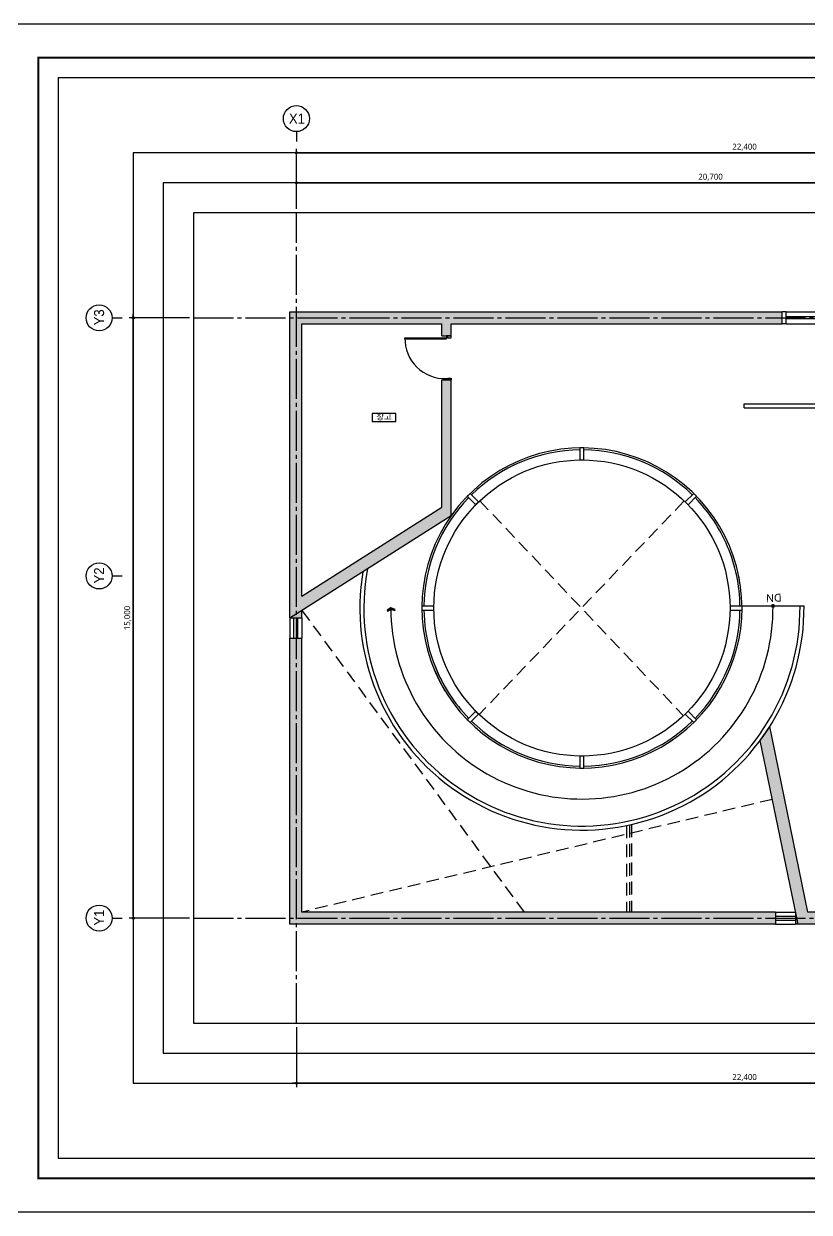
# Model space of a CAD drawing. Header units: millimetres. Extents: x 2135 to 254135, y 1035 to 90135.
# Drawn here: x 170472 to 190101, y 60435 to 90135 of the extents above; entities that cross this region are included whole.
import ezdxf
from ezdxf.enums import TextEntityAlignment as Align

# ---------------------------------------------------------------- set-up
doc = ezdxf.new("R2010")
doc.units = ezdxf.units.MM
for name, pattern in [('CEN3', [26, 20, -2, 2, -2]), ('CENTER2', [28.575, 19.05, -3.175, 3.175, -3.175]), ('HIDDEN2', [4.7625, 3.175, -1.5875])]:
    doc.linetypes.add(name, pattern=pattern)
doc.layers.get('Defpoints').update_dxf_attribs({"color": 157})
for name, color, linetype in [('A-01-CNTL', 1, 'CENTER2'), ('A-01-OPEN', 1, 'HIDDEN2'), ('A-02-WALL', 2, 'Continuous'), ('A-03-TEXT', 3, 'Continuous'), ('A-05-ELEV', 5, 'Continuous'), ('A-07-DIM', 7, 'Continuous'), ('A-07-SYM', 7, 'Continuous'), ('A-08-HIDD', 252, 'HIDDEN2'), ('A-251-HACH', 253, 'Continuous'), ('A-DOOR(허가심의OFF)', 4, 'Continuous'), ('A-TEXT-NOTE', 7, 'Continuous'), ('A-TXT1', 3, 'Continuous'), ('AA-DWXM-WIND', 4, 'Continuous'), ('DIM_TED.A', 7, 'Continuous'), ('Dor', 4, 'Continuous'), ('ETC', 8, 'Continuous'), ('form_TED.A', 40, 'Continuous'), ('STRS', 4, 'Continuous'), ('SYMB', 6, 'Continuous'), ('WA2(가벽)_TED.A', 7, 'Continuous')]:
    doc.layers.add(name, color=color, linetype=linetype)
doc.styles.add('TEXT', font='malgun.ttf')
doc.styles.add('돋움', font='')
doc.styles.add('맑은고딕', font='malgun.ttf')
doc.styles.get('돋움').set_extended_font_data('Dotum')
doc.dimstyles.new('HR-100', dxfattribs={"dimscale": 120, "dimtxt": 3, "dimasz": 1, "dimexe": 2, "dimexo": 2, "dimgap": 1, "dimtad": 1, "dimdec": 0, "dimdsep": 46, "dimlunit": 6, "dimtxsty": '맑은고딕', "dimblk": 'DIMDOT', "dimcen": 2.5, "dimdle": 1.5, "dimclrd": 7, "dimclrt": 3, "dimadec": 0, "dimazin": 0, "dimtfac": 1, "dimtdec": 0, "dimtix": 1, "dimtmove": 2, "dimatfit": 3, "dimfxl": 1, "dimtvp": 1, "dimtolj": 1, "dimtzin": 0, "dimlwd": -1, "dimarcsym": 0})

# ---------------------------------------------------------------- blocks, each defined once
blk = doc.blocks.new('Arrow')
h = blk.add_hatch(color=256)
h.dxf.hatch_style = 1
h.paths.add_polyline_path([(-0.338, -0.158), (-0.296, -0.248), (0, -0.11), (0.296, -0.248), (0.338, -0.158), (0, 0)])
blk.add_lwpolyline([(-0.338, -0.158), (-0.296, -0.248), (0, -0.11), (0.296, -0.248), (0.338, -0.158), (0, 0)], close=True)
blk = doc.blocks.new('*U186')
blk.add_lwpolyline([(-150, -50), (150, -50), (150, 50), (-150, 50)], close=True)
blk = doc.blocks.new('*U187')
at = {"layer": 'AA-DWXM-WIND', "color": 0, "linetype": 'ByBlock', "lineweight": -2, "transparency": 16777216}
for p, rotation in [((280114, 31537), 90.00000000000003), ((277391, 30410), 135), ((282836, 30410), 45.00000000000001), ((276264, 27687), 180), ((277391, 24965), 225), ((282836, 24965), 315.0000000000001), ((280114, 23837), 270)]:
    blk.add_blockref('*U186', p, dxfattribs=dict(at, rotation=rotation))
blk.add_blockref('*U186', (283964, 27687), dxfattribs=at)
blk = doc.blocks.new('DOOR')
at = {"layer": 'A-01-CNTL', "linetype": 'ByBlock', "ltscale": 100}
blk.add_arc((281404, 34516), 997, 201.4439, 295.2442, dxfattribs=at)
at = {"layer": 'A-DOOR(허가심의OFF)', "ltscale": 100}
blk.add_lwpolyline([(281426, 34551), (281438, 34521), (280489, 34121), (280476, 34152)], close=True, dxfattribs=at)
for points in [[(281416, 34596), (281429, 34564), (281462, 34578), (281466, 34569), (281544, 34602), (281526, 34643), (281416, 34596)], [(281842, 33583), (281829, 33615), (281862, 33629), (281858, 33638), (281936, 33671), (281953, 33629), (281842, 33583)]]:
    blk.add_lwpolyline(points, dxfattribs=at)
at = {"layer": 'Dor'}
for points in [[(281426, 34559), (281423, 34558), (281437, 34525), (281440, 34526)], [(281425, 34562), (281426, 34559), (281459, 34573), (281458, 34576)]]:
    blk.add_lwpolyline(points, close=True, dxfattribs=at)
blk = doc.blocks.new('FORM_TED.A')
at = {"layer": 'Defpoints', "color": 143, "ltscale": 100, "true_color": 0x7aafdf}
for points in [[(12, 13.5), (355, 13.5), (355, 283.5), (12, 283.5)], [(30.75, 32.25), (336.25, 32.25), (336.25, 264.75), (30.75, 264.75)], [(38.25, 39.75), (328.75, 39.75), (328.75, 257.25), (38.25, 257.25)], [(45.75, 47.25), (321.25, 47.25), (321.25, 249.75), (45.75, 249.75)]]:
    blk.add_lwpolyline(points, close=True, dxfattribs=at)
at = {"layer": 'form_TED.A', "ltscale": 30}
blk.add_lwpolyline([(420, 0), (0, 0), (0, 297), (420, 297)], close=True, dxfattribs=at)
at = {"layer": 'form_TED.A', "ltscale": 30, "const_width": 0.5}
blk.add_lwpolyline([(407, 8.5), (7, 8.5), (7, 288.5), (407, 288.5)], close=True, dxfattribs=at)
blk = doc.blocks.new('DIMDOT')
blk.add_line((-2, 0), (2, 0))
blk.add_circle((0, 0), 0.5)
blk = doc.blocks.new('*D213')
at = {"layer": 'A-07-DIM', "color": 0, "lineweight": -2, "ltscale": 50, "transparency": 16777216}
for p, q in [((177285, 85510), (177285, 86260)), ((197985, 85510), (197985, 86260))]:
    blk.add_line(p, q, dxfattribs=at)
at = {"layer": 'A-07-DIM', "color": 7, "ltscale": 50, "transparency": 16777216}
blk.add_line((177335, 86160), (197935, 86160), dxfattribs=at)
at = {"layer": 'Defpoints', "color": 0, "ltscale": 50, "transparency": 16777216}
for p in [(197985, 86160), (177285, 85410, 0), (197985, 85410, 0)]:
    blk.add_point(p, dxfattribs=at)
at = {"layer": 'A-07-DIM', "color": 7, "ltscale": 50, "transparency": 16777216, "xscale": 50, "yscale": 50, "zscale": 50, "rotation": 180}
blk.add_blockref('DIMDOT', (177285, 86160), dxfattribs=at)
at = {"layer": 'A-07-DIM', "color": 7, "ltscale": 50, "transparency": 16777216, "xscale": 50, "yscale": 50, "zscale": 50}
blk.add_blockref('DIMDOT', (197985, 86160), dxfattribs=at)
at = {"layer": 'A-07-DIM', "color": 3, "ltscale": 50, "transparency": 16777216, "insert": (187635, 86300), "char_height": 150, "attachment_point": 5, "style": '맑은고딕'}
blk.add_mtext('\\A1;20,700', dxfattribs=at)
blk = doc.blocks.new('*D214')
at = {"layer": 'A-07-DIM', "color": 0, "lineweight": -2, "ltscale": 50, "transparency": 16777216}
for p, q in [((177285, 85510), (177285, 87010)), ((199685, 85510), (199685, 87010))]:
    blk.add_line(p, q, dxfattribs=at)
at = {"layer": 'A-07-DIM', "color": 7, "ltscale": 50, "transparency": 16777216}
blk.add_line((177335, 86910), (199635, 86910), dxfattribs=at)
at = {"layer": 'Defpoints', "color": 0, "ltscale": 50, "transparency": 16777216}
for p in [(199685, 86910), (177285, 85410, 0), (199685, 85410, 0)]:
    blk.add_point(p, dxfattribs=at)
at = {"layer": 'A-07-DIM', "color": 7, "ltscale": 50, "transparency": 16777216, "xscale": 50, "yscale": 50, "zscale": 50, "rotation": 180}
blk.add_blockref('DIMDOT', (177285, 86910), dxfattribs=at)
at = {"layer": 'A-07-DIM', "color": 7, "ltscale": 50, "transparency": 16777216, "xscale": 50, "yscale": 50, "zscale": 50}
blk.add_blockref('DIMDOT', (199685, 86910), dxfattribs=at)
at = {"layer": 'A-07-DIM', "color": 3, "ltscale": 50, "transparency": 16777216, "insert": (188485, 87050), "char_height": 150, "attachment_point": 5, "style": '맑은고딕'}
blk.add_mtext('\\A1;22,400', dxfattribs=at)
blk = doc.blocks.new('*D216')
at = {"layer": 'A-07-DIM', "color": 0, "lineweight": -2, "ltscale": 50, "transparency": 16777216}
for p, q in [((174610, 82785), (173110, 82785)), ((174610, 67785), (173110, 67785))]:
    blk.add_line(p, q, dxfattribs=at)
at = {"layer": 'A-07-DIM', "color": 7, "ltscale": 50, "transparency": 16777216}
blk.add_line((173210, 67835), (173210, 82735), dxfattribs=at)
at = {"layer": 'Defpoints', "color": 0, "ltscale": 50, "transparency": 16777216}
for p in [(173210, 82785), (174710, 82785, 0), (174710, 67785, 0)]:
    blk.add_point(p, dxfattribs=at)
at = {"layer": 'A-07-DIM', "color": 7, "ltscale": 50, "transparency": 16777216, "xscale": 50, "yscale": 50, "zscale": 50}
for p, rotation in [((173210, 82785), 90), ((173210, 67785), 270)]:
    blk.add_blockref('DIMDOT', p, dxfattribs=dict(at, rotation=rotation))
at = {"layer": 'A-07-DIM', "color": 3, "ltscale": 50, "transparency": 16777216, "insert": (173069, 75285), "char_height": 150, "attachment_point": 5, "rotation": 90, "style": '맑은고딕'}
blk.add_mtext('\\A1;15,000', dxfattribs=at)
blk = doc.blocks.new('*D220')
at = {"layer": 'A-07-DIM', "color": 0, "lineweight": -2, "ltscale": 50, "transparency": 16777216}
for p, q in [((177285, 65060), (177285, 63560)), ((199685, 65060), (199685, 63560))]:
    blk.add_line(p, q, dxfattribs=at)
at = {"layer": 'A-07-DIM', "color": 7, "ltscale": 50, "transparency": 16777216}
blk.add_line((199635, 63660), (177335, 63660), dxfattribs=at)
at = {"layer": 'Defpoints', "color": 0, "ltscale": 50, "transparency": 16777216}
for p in [(177285, 65160), (199685, 65160, 0), (177285, 63660)]:
    blk.add_point(p, dxfattribs=at)
at = {"layer": 'A-07-DIM', "color": 7, "ltscale": 50, "transparency": 16777216, "xscale": 50, "yscale": 50, "zscale": 50, "rotation": 180}
blk.add_blockref('DIMDOT', (177285, 63660), dxfattribs=at)
at = {"layer": 'A-07-DIM', "color": 7, "ltscale": 50, "transparency": 16777216, "xscale": 50, "yscale": 50, "zscale": 50}
blk.add_blockref('DIMDOT', (199685, 63660), dxfattribs=at)
at = {"layer": 'A-07-DIM', "color": 3, "ltscale": 50, "transparency": 16777216, "insert": (188485, 63800), "char_height": 150, "attachment_point": 5, "style": '맑은고딕'}
blk.add_mtext('\\A1;22,400', dxfattribs=at)

msp = doc.modelspace()

# ---------------------------------------------------------------- hatches: boundary and pattern name
at = {"layer": 'A-251-HACH'}
h = msp.add_hatch(color=256, dxfattribs=at)
h.dxf.hatch_style = 1
h.paths.add_polyline_path([(199821, 82935.4), (199521, 82935.4), (199521, 82635.4), (199521, 77383.4), (198071, 77383.4), (198071, 79035.4), (197871, 79035.4), (197871, 76235.4), (199521, 76235.4), (199521, 67935.4), (190065.6, 67935.4), (189113.3, 72571.5), (188877.3, 72227.1), (189759.4, 67935.4), (189759.4, 67935.4), (189759.4, 67935.3), (189821, 67635.4), (199821, 67635.4)])
h.paths.add_polyline_path([(199521, 76435.4), (198071, 76435.4), (198071, 77183.4), (199521, 77183.4)], flags=16)
h.paths.add_polyline_path([(189421, 82935.4), (177121, 82935.4), (177121, 75285.4), (181155.3, 77845.2), (181155.3, 81235.4), (181035.3, 81235.4), (180921, 81235.4), (180921, 78051.8), (177421, 75831), (177421, 82635.4), (180921, 82635.4), (180921, 82335.4), (181155.3, 82335.4), (181155.3, 82635.4), (189421, 82635.4)])
h.paths.add_polyline_path([(177421, 74785.4), (177121, 74785.4), (177121, 67635.4), (189259.4, 67635.4), (189259.4, 67935.4), (177421, 67935.4)])
h.paths.add_polyline_path([(177421, 75475.7), (177121, 75285.4), (177421, 75285.4)])
h.paths.add_polyline_path([(189759.4, 67935.3), (189759.4, 67635.4), (189821, 67635.4)], flags=17)

# ---------------------------------------------------------------- linework, layer by layer
for p, q in [((188361.8, 76230.2), (188339.2, 76340.2)), ((177121, 75285.4), (177421, 75285.4)), ((177121, 75285.4), (177121, 74785.4)), ((177421, 75285.4), (177421, 74785.4)), ((177121, 74785.4), (177421, 74785.4)), ((189259.4, 67935.4), (189759.4, 67935.4)), ((189259.4, 67635.4), (189759.4, 67635.4))]:
    msp.add_line(p, q)
at = {"layer": 'A-01-CNTL', "linetype": 'CEN3', "ltscale": 50}
for p, q in [((177284.6, 65160.4), (177284.6, 85410.4)), ((174709.6, 82785.4), (202259.6, 82785.4)), ((174709.6, 67785.4), (202259.6, 67785.4))]:
    msp.add_line(p, q, dxfattribs=at)
at = {"layer": 'A-01-OPEN', "ltscale": 100}
for p, q in [((186969.9, 78204.3), (181844.8, 72866.4)), ((181863, 78221.6), (186951.8, 72849.1)), ((177421, 75475.7), (182974.5, 67935.4)), ((189180.2, 70753.3), (177421, 67935.4))]:
    msp.add_line(p, q, dxfattribs=at)
at = {"layer": 'A-02-WALL'}
for p, q in [((177421, 75831), (177421, 82635.4)), ((177421, 82635.4), (180921, 82635.4)), ((180921, 82335.4), (180921, 82635.4)), ((181155.3, 82635.4), (189421, 82635.4)), ((181155.3, 82335.4), (181155.3, 82635.4)), ((180921, 82335.4), (181155.3, 82335.4)), ((180921, 78051.8), (180921, 81235.4)), ((180921, 81235.4), (181155.3, 81235.4)), ((181155.3, 77845.2), (181155.3, 81235.4)), ((177121, 75285.4), (181155.3, 77845.2)), ((177421, 75831), (180921, 78051.8)), ((177121, 75285.4), (177421, 75285.4)), ((177121, 74785.4), (177421, 74785.4)), ((188877.3, 72227.1), (189113.3, 72571.5)), ((190065.6, 67935.4), (189113.3, 72571.5)), ((189821, 67635.4), (188877.3, 72227.1)), ((189259.4, 67935.4), (189259.4, 67635.4)), ((189759.4, 67935.4), (189759.4, 67635.4)), ((199521, 67935.4), (190065.6, 67935.4))]:
    msp.add_line(p, q, dxfattribs=at)
for points in [[(177121, 75285.4), (177121, 82935.4), (189421, 82935.4)], [(199521, 82935.4), (199821, 82935.4), (199821, 67635.4), (189759.4, 67635.4)], [(177421, 75285.4), (177421, 75475.7)], [(189259.4, 67635.4), (177121, 67635.4), (177121, 74785.4)], [(189259.4, 67935.4), (177421, 67935.4), (177421, 74785.4)], [(189759.4, 67935.4), (189759.4, 67935.4)]]:
    msp.add_lwpolyline(points, dxfattribs=at)
at = {"layer": 'A-05-ELEV', "ltscale": 100}
for p, q in [((188471, 80635.4), (197871, 80635.4)), ((188471, 80535.4), (188471, 80635.4)), ((188471, 80535.4), (197871, 80535.4))]:
    msp.add_line(p, q, dxfattribs=at)
at = {"layer": 'A-07-SYM', "ltscale": 50}
for p, q in [((177284.6, 87440.4), (177284.6, 87190.4)), ((172679.6, 82785.4), (172929.6, 82785.4)), ((172679.6, 76335.4), (172929.6, 76335.4)), ((172679.6, 67785.4), (172929.6, 67785.4))]:
    msp.add_line(p, q, dxfattribs=at)
for centre in [(177284.6, 87765.4), (172354.6, 82785.4), (172354.6, 76335.4), (172354.6, 67785.4)]:
    msp.add_circle(centre, 325, dxfattribs=at)
at = {"layer": 'A-08-HIDD', "ltscale": 100}
for p, q in [((185534.6, 70098.2), (185534.6, 67935.4)), ((185609.6, 70114.1), (185609.6, 67935.4)), ((185659.6, 70125.4), (185659.6, 67935.4))]:
    msp.add_line(p, q, dxfattribs=at)
at = {"layer": 'A-TEXT-NOTE'}
msp.add_lwpolyline([(179772.4, 80395), (179178.9, 80395), (179178.9, 80195), (179772.4, 80195)], close=True, dxfattribs=at)
at = {"layer": 'AA-DWXM-WIND'}
for p, q in [((189421, 82635.4), (189421, 82935.4)), ((189521, 82935.4), (189421, 82935.4)), ((189521, 82635.4), (189521, 82935.4)), ((189521, 82635.4), (189421, 82635.4)), ((199421, 82810.4), (189521, 82810.4)), ((199421, 82760.4), (189521, 82760.4)), ((189521, 82635.4), (199421, 82635.4))]:
    msp.add_line(p, q, dxfattribs=at)
msp.add_lwpolyline([(189521, 82935.4), (199421, 82935.4)], dxfattribs=at)
for radius, start, end in [(4000, 22.82397, 211.16041), (3950, 90.72528, 134.27472), (3950, 45.72528, 89.27472), (3950, 135.72528, 179.27472), (3950, 22.82397, 44.27472), (4000, 201.53696, 22.82397), (3950, 0.72528, 22.82397), (3950, 180.72528, 211.16041), (3950, 315.72528, 359.27472), (3950, 201.53696, 224.27472), (3950, 225.72528, 269.27472), (3950, 270.72528, 314.27472)]:
    msp.add_arc((184421, 75535.4), radius, start, end, dxfattribs=at)
at = {"layer": 'DIM_TED.A', "linetype": 'Continuous'}
msp.add_arc((184421, 75535.4), 4775, 180, 0.59997, dxfattribs=at)
at = {"layer": 'Dor'}
for p, q in [((177221, 74785.4), (177221, 75285.4)), ((177321, 74785.4), (177321, 75285.4)), ((189259.4, 67835.4), (189759.4, 67835.4)), ((189259.4, 67735.4), (189759.4, 67735.4))]:
    msp.add_line(p, q, dxfattribs=at)
at = {"layer": 'ETC'}
msp.add_circle((184421, 75535.4), 3700, dxfattribs=at)
at = {"layer": 'STRS'}
msp.add_line((188420.7, 75585.4), (189970.8, 75585.4), dxfattribs=at)
for radius, start, end in [(5550, 170.58556, 0.51619), (5450, 169.6382, 0.52566)]:
    msp.add_arc((184421, 75535.4), radius, start, end, dxfattribs=at)
at = {"layer": 'SYMB', "const_width": 50}
msp.add_lwpolyline([(189191, 75609.9, 1), (189200.5, 75560.8, 1)], format="xyb", close=True, dxfattribs=at)

# ---------------------------------------------------------------- block references
at = {"rotation": 337.1760289104076}
msp.add_blockref('DOOR', (-91765.8, 159609.3), dxfattribs=at)
at = {"layer": 'AA-DWXM-WIND'}
msp.add_blockref('*U187', (-95692.8, 47847.9), dxfattribs=at)
at = {"layer": 'DIM_TED.A', "linetype": 'Continuous', "xscale": 300, "yscale": 300, "zscale": 300, "rotation": 5.472388359790965}
msp.add_blockref('Arrow', (179646, 75535.4), dxfattribs=at)
at = {"layer": 'WA2(가벽)_TED.A', "xscale": 100, "yscale": 100, "zscale": 100}
msp.add_blockref('FORM_TED.A', (170134.6, 60435.4), dxfattribs=at)

# ---------------------------------------------------------------- texts
at = {"layer": 'A-03-TEXT', "ltscale": 50, "style": '돋움'}
msp.add_text('X1', height=250, dxfattribs=at).set_placement((177298.2, 87765.4), align=Align.MIDDLE_CENTER)
for s, p in [('Y3', (172354.6, 82798.9)), ('Y2', (172354.6, 76348.9)), ('Y1', (172354.6, 67798.9))]:
    msp.add_text(s, height=250, rotation=90, dxfattribs=at).set_placement(p, align=Align.MIDDLE_CENTER)
at = {"layer": 'A-03-TEXT', "ltscale": 50, "insert": (179280.3, 80390.6), "char_height": 150, "attachment_point": 1, "style": 'TEXT'}
msp.add_mtext_dynamic_manual_height_columns('창고', width=3095.302, gutter_width=12.5, heights=[0], dxfattribs=at)
at = {"layer": 'A-TXT1', "style": 'TEXT'}
msp.add_text('DN', height=200, rotation=182.55467, dxfattribs=at).set_placement((189216.2, 75787.5), align=Align.MIDDLE_CENTER)

# ---------------------------------------------------------------- dimensions: what is measured, and where the dimension line sits
at = {"layer": 'A-07-DIM', "ltscale": 50}
for base, p2, picture, middle in [((199684.6, 86910.4, 0), (199684.6, 85410.4), '*D214', (188484.6, 87050.4, 0)), ((197984.6, 86160.4, 0), (197984.6, 85410.4), '*D213', (187634.6, 86300.4, 0))]:
    dim = msp.add_linear_dim(base=base, p1=(177284.6, 85410.4), p2=p2, dimstyle='HR-100', override={"dimscale": 50}, dxfattribs=at)
    dim.commit()
    dim.dimension.update_dxf_attribs({"geometry": picture, "text_midpoint": middle})
for base, p1, p2, angle, picture, middle in [((173209.6, 82785.4, 0), (174709.6, 67785.4), (174709.6, 82785.4), 90, '*D216', (173069.2, 75285.4, 0)), ((177284.6, 63660.4), (199684.6, 65160.4, 0), (177284.6, 65160.4), 180, '*D220', (188484.6, 63800.4))]:
    dim = msp.add_linear_dim(base=base, p1=p1, p2=p2, angle=angle, dimstyle='HR-100', override={"dimscale": 50}, dxfattribs=at)
    dim.commit()
    dim.dimension.update_dxf_attribs({"geometry": picture, "text_midpoint": middle})

doc.saveas('drawing.dxf')
